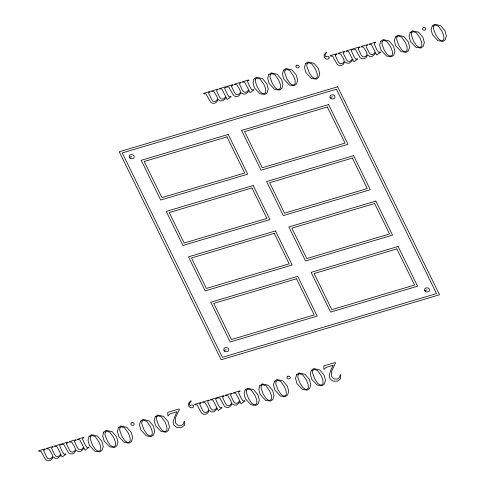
<?xml version="1.0" encoding="UTF-8"?>
<svg xmlns="http://www.w3.org/2000/svg" width="485" height="485" viewBox="0 0 485 485"><rect width="100%" height="100%" fill="white"/><g stroke="black" fill="none" stroke-linecap="round" stroke-linejoin="round"><path stroke-width="0.73" d="M129.392 157.328L131.738 156.631M330.139 97.588L332.48 96.891M223.955 350.334L226.295 349.637M424.696 290.594L427.042 289.897M193.442 405.836L193.406 407.018L192.302 407.837L190.272 407.636L188.623 406L188.501 403.362L190.926 400.695L191.187 401.228L189.526 403.199L189.617 405.284L190.193 405.684L191.254 404.963L192.551 404.987L193.442 405.836M329.042 57.151L329.006 58.333L327.896 59.152L325.865 58.952L324.216 57.315L324.101 54.678L326.52 52.01L326.787 52.544L325.126 54.508L325.217 56.599L325.793 57L326.854 56.278L328.145 56.296L329.042 57.151M184.615 421.307L184.464 425.315L181.341 427.631L176.752 427.515L173.672 424.939L173.133 422.223L174.533 417.021L177.043 411.692L169.829 413.954L167.901 415.948L167.713 412.365L179.201 408.946L179.42 409.395L175.424 417.931L175.582 423.09L177.983 425.333L181.19 425.539L183.421 424.06L184.082 421.465L184.615 421.307M340.682 374.863L340.537 378.876L337.414 381.186L332.825 381.071L329.745 378.5L329.206 375.784L330.6 370.576L333.11 365.253L325.896 367.509L323.974 369.509L323.78 365.92L335.268 362.501L335.493 362.95L331.491 371.486L331.649 376.645L334.05 378.894L337.263 379.094L339.488 377.615L340.155 375.026L340.682 374.863M90.543 436.548L90.246 438.907L92.483 445.012L95.484 449.522L97.794 451.111L99.413 451.086L100.783 449.825L100.631 446.23L98.91 441.841L95.193 436.567L91.859 435.475L90.543 436.548M105.251 432.171L104.954 434.53L107.191 440.635L110.192 445.145L112.502 446.733L114.12 446.709L115.491 445.448L115.339 441.853L113.617 437.464L109.901 432.19L106.567 431.104L105.251 432.171M119.959 427.794L119.662 430.153L121.899 436.257L124.9 440.768L127.209 442.356L128.828 442.332L130.198 441.077L130.053 437.476L128.325 433.087L124.609 427.812L121.28 426.727L119.959 427.794M142.02 421.229L141.723 423.587L143.96 429.692L146.961 434.202L149.271 435.791L150.89 435.772L152.26 434.512L152.114 430.91L150.392 426.521L146.67 421.247L143.342 420.162L142.02 421.229M156.728 416.851L156.437 419.21L158.668 425.315L161.669 429.825L163.978 431.414L165.597 431.395L166.967 430.134L166.822 426.533L165.1 422.144L161.378 416.87L158.049 415.784L156.728 416.851M255.553 79.11L255.262 81.462L257.499 87.573L260.493 92.077L262.803 93.672L264.422 93.647L265.798 92.386L265.647 88.785L263.925 84.402L260.209 79.128L256.874 78.036L255.553 79.11M270.26 74.732L269.969 77.085L272.206 83.196L275.201 87.706L277.511 89.295L279.13 89.27L280.506 88.009L280.354 84.414L278.632 80.025L274.916 74.751L271.582 73.659L270.26 74.732M284.974 70.355L284.677 72.708L286.914 78.819L289.909 83.329L292.219 84.917L293.837 84.893L295.213 83.632L295.062 80.037L293.34 75.648L289.624 70.373L286.289 69.282L284.974 70.355M246.61 390.104L246.319 392.462L248.55 398.567L251.551 403.077L253.861 404.666L255.48 404.648L256.856 403.387L256.704 399.786L254.983 395.396L251.26 390.122L247.932 389.037L246.61 390.104M261.318 385.727L261.027 388.085L263.258 394.19L266.259 398.7L268.569 400.289L270.187 400.27L271.564 399.009L271.412 395.408L269.69 391.019L265.968 385.751L262.64 384.66L261.318 385.727M307.035 63.79L306.738 66.148L308.975 72.253L311.97 76.763L314.28 78.352L315.899 78.327L317.275 77.066L317.123 73.471L315.402 69.082L311.685 63.808L308.351 62.717L307.035 63.79M276.026 381.349L275.735 383.708L277.966 389.813L280.967 394.323L283.276 395.912L284.895 395.893L286.271 394.632L286.12 391.031L284.398 386.642L280.676 381.374L277.347 380.282L276.026 381.349M298.087 374.79L297.796 377.142L300.027 383.247L303.028 387.757L305.338 389.346L306.956 389.328L308.333 388.067L308.181 384.466L306.459 380.082L302.737 374.808L299.409 373.717L298.087 374.79M312.795 370.413L312.504 372.765L314.735 378.87L317.736 383.38L320.045 384.975L321.664 384.951L323.04 383.69L322.889 380.088L321.167 375.705L317.445 370.431L314.116 369.34L312.795 370.413M382.21 41.419L381.913 43.777L384.15 49.882L387.151 54.393L389.455 55.981L391.08 55.957L392.45 54.696L392.298 51.101L390.577 46.712L386.86 41.437L383.526 40.346L382.21 41.419M396.918 37.042L396.621 39.4L398.858 45.505L401.859 50.016L404.169 51.604L405.787 51.58L407.157 50.319L407.006 46.724L405.284 42.334L401.568 37.06L398.233 35.975L396.918 37.042M411.626 32.665L411.328 35.023L413.566 41.128L416.566 45.639L418.876 47.227L420.495 47.203L421.865 45.948L421.714 42.347L419.992 37.957L416.275 32.683L412.941 31.598L411.626 32.665M433.687 26.099L433.39 28.457L435.627 34.562L438.628 39.073L440.938 40.661L442.556 40.643L443.927 39.382L443.775 35.781L442.053 31.392L438.337 26.117L435.003 25.032L433.687 26.099M43.85 450.044L43.68 450.808L46.554 456.809L47.888 458.616L50.064 458.865C55.46 456.9 50.361 452.062 48.924 448.964L46.615 448.904L46.402 448.461L53.053 446.485L53.265 446.921L51.871 447.588L51.628 448.413L54.496 454.445L55.933 456.264L58.079 456.518L59.443 455.706L60.692 453.954L56.884 446.6L56.108 446.267L54.599 446.527L54.387 446.085L60.892 444.151L61.11 444.587L59.922 445.127L59.637 445.818L62.219 451.529L64.105 454.33L65.639 453.839L66.069 454.209L62.153 456.937L60.989 454.56L59.982 456.47L57.588 458.301L55.163 458.319L53.107 456.912L51.549 459.574L49.676 460.653L47.591 460.75L45.572 459.641L40.928 451.335L38.818 451.22L38.6 450.783L45.093 448.849L45.305 449.292L43.85 450.044M66.73 443.235L66.56 443.999L69.434 449.995L70.768 451.808L72.944 452.056C78.34 450.092 73.241 445.254 71.804 442.156L69.494 442.09L69.282 441.653L75.933 439.677L76.145 440.113L74.751 440.78L74.508 441.605L77.376 447.637L78.812 449.456L80.965 449.71L82.323 448.898L83.572 447.146L79.764 439.792L78.988 439.452L77.479 439.713L77.267 439.277L83.772 437.343L83.99 437.779L82.802 438.319L82.517 439.004L85.099 444.721L86.985 447.522L88.519 447.031L88.949 447.4L85.039 450.128L83.869 447.752L82.862 449.662L80.468 451.493L78.043 451.511L75.987 450.098L74.429 452.766L72.556 453.845L70.47 453.942L68.452 452.832L63.808 444.527L61.698 444.412L61.48 443.975L67.973 442.041L68.191 442.484L66.73 443.235M208.865 92.605L208.695 93.369L211.569 99.364L212.897 101.177L215.073 101.42C220.469 99.461 215.376 94.624 213.94 91.526L211.63 91.459L211.411 91.022L218.062 89.04L218.28 89.482L216.886 90.149L216.637 90.974L219.511 97L220.948 98.825L223.094 99.079L224.458 98.267L225.707 96.515L221.894 89.161L221.124 88.822L219.614 89.082L219.396 88.646L225.907 86.712L226.119 87.148L224.937 87.688L224.646 88.373L227.235 94.09L229.114 96.891L230.654 96.394L231.078 96.77L227.168 99.498L226.004 97.121L224.998 99.031L222.603 100.856L220.178 100.88L218.117 99.467L216.559 102.135L214.685 103.214L212.6 103.311L210.587 102.202L205.943 93.89L203.827 93.781L203.615 93.344L210.108 91.41L210.32 91.847L208.865 92.605M231.745 85.796L231.575 86.56L234.449 92.556L235.777 94.369L237.959 94.611C243.355 92.653 238.256 87.815 236.819 84.717L234.51 84.651L234.291 84.214L240.942 82.232L241.16 82.674L239.766 83.341L239.517 84.166L242.391 90.192L243.828 92.017L245.974 92.271L247.338 91.459L248.587 89.707L244.779 82.353L244.004 82.013L242.494 82.274L242.276 81.838L248.787 79.898L248.999 80.34L247.817 80.88L247.526 81.565L250.114 87.282L251.994 90.077L253.534 89.586L253.964 89.961L250.048 92.69L248.884 90.313L247.877 92.223L245.483 94.048L243.058 94.072L240.996 92.659L239.438 95.321L237.565 96.406L235.486 96.503L233.467 95.393L228.823 87.082L226.707 86.973L226.495 86.536L232.988 84.602L233.2 85.039L231.745 85.796M199.917 403.605L199.747 404.363L202.621 410.365L203.955 412.171L206.131 412.42C211.527 410.455 206.434 405.624 204.997 402.526L202.681 402.459L202.469 402.023L209.12 400.04L209.332 400.477L207.938 401.143L207.695 401.974L210.569 408L212 409.819L214.152 410.074L215.516 409.267L216.759 407.509L212.951 400.155L212.181 399.822L210.672 400.083L210.454 399.646L216.959 397.706L217.177 398.149L215.995 398.688L215.704 399.373L218.292 405.09L220.172 407.885L221.706 407.394L222.136 407.77L218.226 410.498L217.062 408.121L216.049 410.025L213.655 411.856L211.23 411.88L209.174 410.468L207.616 413.129L205.743 414.208L203.658 414.305L201.645 413.196L196.995 404.89L194.885 404.781L194.667 404.338L201.16 402.411L201.378 402.847L199.917 403.605M222.797 396.791L222.633 397.554L225.507 403.556L226.834 405.363L229.011 405.612C234.407 403.647 229.314 398.815 227.877 395.718L225.561 395.651L225.349 395.208L232 393.232L232.212 393.668L230.818 394.335L230.575 395.166L233.449 401.192L234.879 403.011L237.032 403.265L238.396 402.459L239.645 400.701L235.831 393.347L235.061 393.014L233.552 393.274L233.333 392.832L239.839 390.898L240.057 391.334L238.875 391.88L238.584 392.565L241.172 398.282L243.052 401.077L244.585 400.586L245.016 400.962L241.106 403.69L239.942 401.313L238.929 403.217L236.535 405.048L234.116 405.072L232.054 403.659L230.496 406.321L228.623 407.4L226.537 407.497L224.525 406.388L219.875 398.082L217.765 397.973L217.547 397.53L224.04 395.602L224.258 396.039L222.797 396.791M335.517 54.914L335.347 55.678L338.221 61.68L339.555 63.486L341.731 63.735C347.127 61.771 342.028 56.933 340.591 53.835L338.281 53.774L338.063 53.332L344.714 51.355L344.932 51.792L343.538 52.459L343.295 53.283L346.163 59.316L347.599 61.134L349.746 61.389L351.11 60.576L352.359 58.824L348.551 51.471L347.775 51.137L346.266 51.398L346.054 50.955L352.559 49.021L352.771 49.458L351.589 49.997L351.298 50.689L353.886 56.399L355.766 59.2L357.306 58.709L357.736 59.079L353.82 61.807L352.656 59.437L351.649 61.34L349.255 63.171L346.83 63.189L344.774 61.783L343.21 64.444L341.337 65.523L339.257 65.62L337.239 64.511L332.595 56.205L330.479 56.09L330.267 55.654L336.76 53.72L336.972 54.162L335.517 54.914M358.397 48.106L358.227 48.87L361.101 54.872L362.434 56.678L364.611 56.927C370.007 54.963 364.908 50.125 363.471 47.027L361.161 46.96L360.943 46.524L367.594 44.547L367.812 44.984L366.417 45.651L366.175 46.475L369.043 52.507L370.479 54.326L372.625 54.581L373.99 53.768L375.238 52.016L371.431 44.662L370.655 44.323L369.146 44.584L368.933 44.147L375.438 42.213L375.651 42.65L374.468 43.189L374.184 43.874L376.766 49.591L378.646 52.392L380.185 51.901L380.616 52.271L376.7 54.999L375.536 52.622L374.529 54.532L372.134 56.363L369.709 56.381L367.654 54.969L366.096 57.636L364.223 58.715L362.137 58.812L360.119 57.703L355.475 49.397L353.359 49.282L353.147 48.846L359.64 46.912L359.852 47.354L358.397 48.106M89.052 436.476L87.991 440.137L89.404 445.315L94.817 451.159L99.789 451.899L102.074 450.31L103.256 446.473L101.874 441.308L97.533 436.106L91.532 434.699L89.052 436.476M103.76 432.099L102.699 435.76L104.111 440.938L109.525 446.782L114.496 447.522L116.782 445.933L117.964 442.096L116.582 436.93L112.241 431.729L106.239 430.322L103.76 432.099M118.467 427.721L117.406 431.383L118.819 436.561L124.233 442.405L129.204 443.144L131.49 441.556L132.672 437.719L131.29 432.553L126.949 427.352L120.947 425.945L118.467 427.721M140.529 421.156L139.468 424.818L140.88 429.995L146.294 435.839L151.265 436.579L153.551 434.99L154.733 431.159L153.351 425.988L149.01 420.792L143.008 419.379L140.529 421.156M155.236 416.779L154.175 420.44L155.588 425.618L161.002 431.462L165.973 432.202L168.259 430.613L169.441 426.782L168.065 421.611L163.718 416.415L157.716 415.002L155.236 416.779M254.061 79.037L253 82.692L254.419 87.87L259.833 93.714L264.804 94.454L267.089 92.871L268.272 89.034L266.889 83.869L262.549 78.667L256.541 77.254L254.061 79.037M268.769 74.66L267.708 78.315L269.126 83.493L274.54 89.337L279.512 90.077L281.797 88.494L282.979 84.657L281.597 79.492L277.256 74.29L271.248 72.883L268.769 74.66M283.476 70.283L282.415 73.944L283.834 79.116L289.248 84.96L294.219 85.706L296.505 84.117L297.687 80.28L296.305 75.114L291.964 69.913L285.956 68.506L283.476 70.283M305.538 63.717L304.477 67.379L305.896 72.556L311.309 78.4L316.281 79.14L318.566 77.551L319.748 73.714L318.366 68.549L314.025 63.347L308.017 61.941L305.538 63.717M245.119 390.031L244.058 393.693L245.477 398.87L250.89 404.714L255.862 405.454L258.141 403.866L259.323 400.034L257.947 394.863L253.606 389.667L247.599 388.255L245.119 390.031M259.827 385.654L258.766 389.316L260.184 394.493L265.598 400.337L270.569 401.077L272.849 399.488L274.031 395.657L272.655 390.486L268.314 385.29L262.306 383.877L259.827 385.654M274.534 381.277L273.473 384.938L274.892 390.116L280.306 395.96L285.277 396.7L287.556 395.111L288.739 391.28L287.362 386.115L283.022 380.913L277.014 379.5L274.534 381.277M380.719 41.346L379.652 45.008L381.071 50.185L386.484 56.03L391.456 56.769L393.741 55.181L394.923 51.343L393.541 46.178L389.2 40.976L383.192 39.57L380.719 41.346M296.596 374.717L295.535 378.373L296.953 383.55L302.367 389.394L307.338 390.134L309.618 388.552L310.8 384.714L309.424 379.549L305.083 374.347L299.075 372.935L296.596 374.717M395.427 36.969L394.36 40.631L395.778 45.808L401.192 51.652L406.163 52.392L408.449 50.804L409.631 46.966L408.249 41.801L403.908 36.599L397.9 35.193L395.427 36.969M311.303 370.34L310.242 373.996L311.661 379.173L317.075 385.017L322.046 385.757L324.326 384.175L325.508 380.337L324.132 375.172L319.791 369.97L313.783 368.558L311.303 370.34M410.134 32.592L409.067 36.254L410.486 41.431L415.9 47.275L420.871 48.015L423.156 46.427L424.339 42.589L422.956 37.424L418.616 32.222L412.608 30.816L410.134 32.592M432.196 26.026L431.129 29.688L432.547 34.865L437.961 40.71L442.932 41.449L445.218 39.861L446.4 36.029L445.018 30.858L440.677 25.663L434.669 24.25L432.196 26.026M296.881 65.196L295.947 65.93L295.947 67.027L296.875 67.845L298.202 67.906L299.142 67.179L299.136 66.075L298.202 65.257L296.881 65.196M423.532 27.512L422.599 28.239L422.599 29.336L423.526 30.155L424.854 30.215L425.794 29.488L425.788 28.385L424.854 27.572L423.532 27.512M131.865 422.641L130.932 423.369L130.932 424.466L131.859 425.284L133.193 425.345L134.127 424.617L134.121 423.514L133.187 422.702L131.865 422.641M287.932 376.196L286.999 376.93L287.005 378.021L287.932 378.846L289.26 378.9L290.194 378.179L290.194 377.075L289.254 376.257L287.932 376.196M337.633 86.791L119.255 151.775L221.148 359.737L439.519 294.753L337.633 86.791M336.39 89.228L122.262 152.945L222.391 357.306L436.512 293.583L336.39 89.228M228.199 134.43L141.208 160.317L160.68 200.05L247.665 174.163L228.199 134.43M328.569 104.56L241.578 130.447L261.051 170.186L348.036 144.3L328.569 104.56M226.956 136.867L144.215 161.487L161.917 197.619L244.658 172.993L226.956 136.867M327.326 106.997L244.585 131.617L262.288 167.749L345.029 143.13L327.326 106.997M253.231 185.519L166.24 211.405L182.93 245.465L269.915 219.578L253.231 185.519M353.601 155.649L266.611 181.535L283.301 215.595L370.285 189.714L353.601 155.649M251.988 187.956L169.247 212.575L184.167 243.033L266.908 218.408L251.988 187.956M352.359 158.086L269.618 182.706L284.537 213.164L367.278 188.544L352.359 158.086M275.48 230.933L188.489 256.82L205.179 290.879L292.164 264.992L275.48 230.933M375.851 201.063L288.86 226.95L305.55 261.009L392.535 235.122L375.851 201.063M274.237 233.37L191.496 257.99L206.416 288.442L289.157 263.822L274.237 233.37M374.608 203.5L291.867 228.12L306.793 258.578L389.528 233.952L374.608 203.5M297.729 276.347L210.739 302.234L230.205 341.967L317.196 316.081L297.729 276.347M398.1 246.477L311.109 272.364L330.582 312.097L417.567 286.217L398.1 246.477M296.487 278.778L213.746 303.404L231.448 339.53L314.189 314.911L296.487 278.778M396.857 248.914L314.116 273.534L331.819 309.666L414.56 285.041L396.857 248.914M130.192 158.225A2.546 2.098 8.4 0 0 134.254 157.019A2.546 2.098 8.4 0 0 130.762 154.642A2.546 2.098 8.4 0 0 130.192 158.225M330.94 98.491A2.546 2.098 8.4 0 0 334.996 97.285A2.546 2.098 8.4 0 0 331.504 94.908A2.546 2.098 8.4 0 0 330.94 98.491M224.755 351.231A2.546 2.098 8.4 0 0 228.811 350.024A2.546 2.098 8.4 0 0 225.325 347.648A2.546 2.098 8.4 0 0 224.755 351.231M425.497 291.497A2.546 2.098 8.4 0 0 429.558 290.291A2.546 2.098 8.4 0 0 426.066 287.914A2.546 2.098 8.4 0 0 425.497 291.497"/></g></svg>
